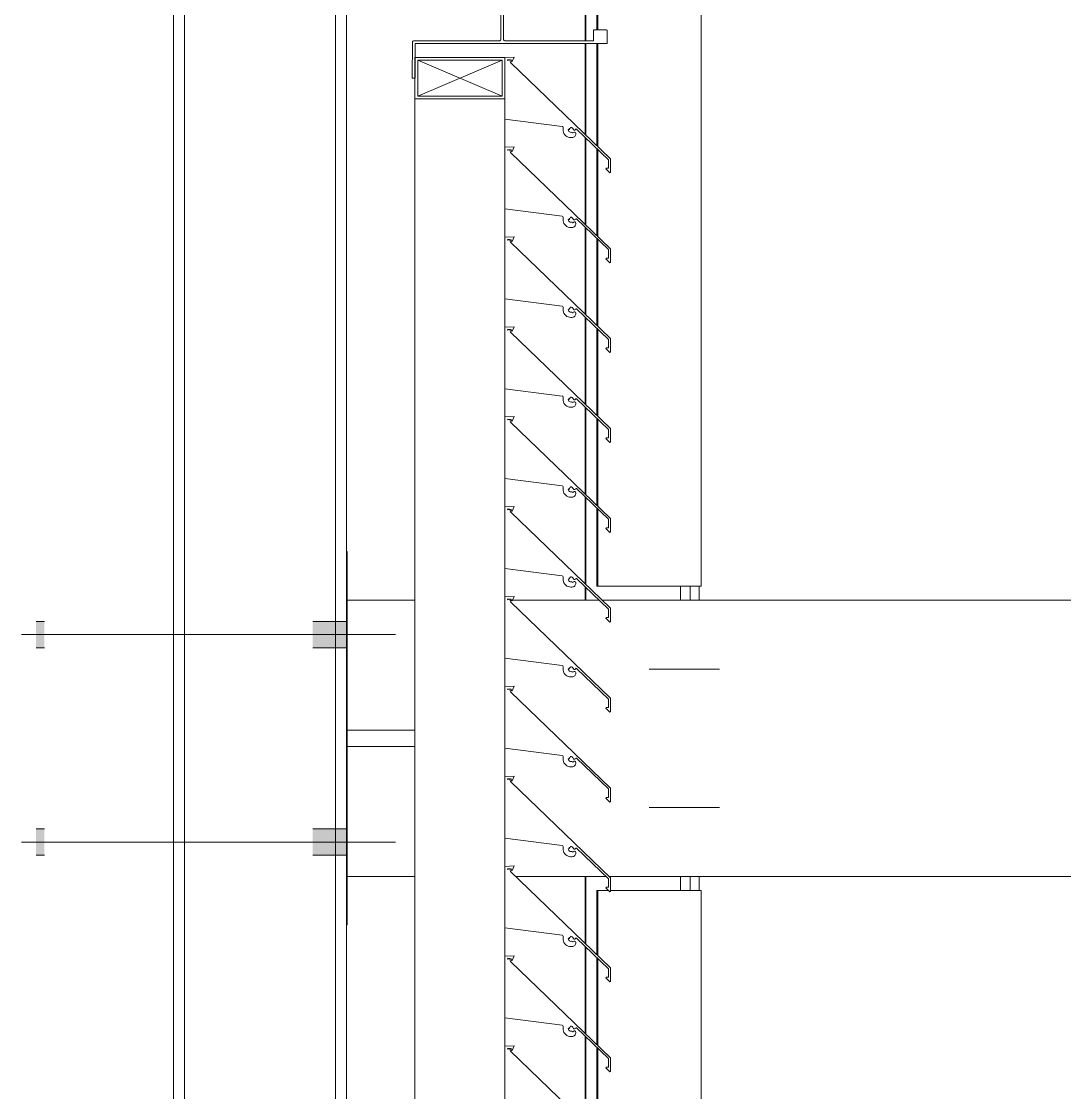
# Model space of a CAD drawing. Header units: millimetres. Extents: x -220592 to 404889, y -217665 to 38245.
# Drawn here: x 7652.48 to 7660.02, y -48049.64 to -48041.9 of the extents above; entities that cross this region are included whole.
import ezdxf

# ---------------------------------------------------------------- set-up
doc = ezdxf.new("R2010")
doc.units = ezdxf.units.MM
doc.linetypes.add('XKITLINE00', pattern=[0])
doc.linetypes.add('XKITLINE02', pattern=[4, 2, -2])
doc.layers.add('000 - 0_HIDE_OBJ_FRAMING_DEF_SUB_1', color=1, linetype='Continuous')
doc.layers.add('Bolt', color=7, linetype='Continuous', lineweight=0)
doc.layers.add('Part', color=2, linetype='Continuous', lineweight=0)

# ---------------------------------------------------------------- blocks, each defined once
blk = doc.blocks.new('*A13603')
at = {"layer": '000 - 0_HIDE_OBJ_FRAMING_DEF_SUB_1', "linetype": 'XKITLINE00', "lineweight": 0}
for p, q in [((-82.807633, 163.192111), (-82.318045, 163.192111)), ((-82.807633, 163.072111), (-82.318045, 163.072111))]:
    blk.add_line(p, q, dxfattribs=at)
blk = doc.blocks.new('*A13610')
at = {"layer": '000 - 0_HIDE_OBJ_FRAMING_DEF_SUB_1', "linetype": 'XKITLINE00', "lineweight": 0}
for p, q in [((-82.807633, 164.132111), (-82.318045, 164.132111)), ((-81.630524, 164.132111), (-81.621276, 164.132111)), ((-81.612906, 164.132111), (-80.987154, 164.132111)), ((-80.96536, 164.132111), (-69.749749, 164.132111)), ((-82.807633, 162.132111), (-82.318045, 162.132111)), ((-81.590245, 162.132111), (-80.934983, 162.132111)), ((-80.913286, 162.132111), (-69.749749, 162.132111))]:
    blk.add_line(p, q, dxfattribs=at)
blk = doc.blocks.new('*A14402')
at = {"layer": 'Part', "linetype": 'XKITLINE00', "lineweight": 0}
for p, q in [((-81.087973, 161.649842), (-81.087973, 162.132111)), ((-81.081868, 161.64398), (-81.081868, 162.132111)), ((-80.398146, 162.032111), (-80.398146, 162.132111)), ((-80.32794, 162.032111), (-80.32794, 162.132111)), ((-80.263061, 162.032111), (-80.263061, 162.132111)), ((-81.002505, 161.567777), (-81.002505, 162.032111)), ((-80.9964, 162.032111), (-81.002505, 162.032111)), ((-80.9964, 161.561916), (-80.9964, 162.032111)), ((-80.9964, 162.032111), (-80.91965, 162.032111)), ((-80.903826, 162.032111), (-80.247799, 162.032111)), ((-80.247799, 149.232111), (-80.247799, 162.032111)), ((-81.087973, 160.999842), (-81.087973, 161.628735)), ((-81.081868, 160.99398), (-81.081868, 161.622884)), ((-81.002505, 160.917777), (-81.002505, 161.546823)), ((-80.9964, 160.911916), (-80.9964, 161.540973)), ((-81.087973, 160.349842), (-81.087973, 160.978735)), ((-81.081868, 160.34398), (-81.081868, 160.972884)), ((-81.002505, 160.267777), (-81.002505, 160.896823)), ((-80.9964, 160.261916), (-80.9964, 160.890973))]:
    blk.add_line(p, q, dxfattribs=at)
blk = doc.blocks.new('*A14448')
at = {"layer": '000 - 0_HIDE_OBJ_FRAMING_DEF_SUB_1', "linetype": 'XKITLINE00', "lineweight": 0}
for p, q in [((-83.983213, 154.940805), (-83.983213, 182.190805)), ((-82.893213, 154.940805), (-82.893213, 182.190805)), ((-82.813213, 154.940805), (-82.813213, 182.190805)), ((-84.063213, 158.690805), (-84.063213, 178.690805))]:
    blk.add_line(p, q, dxfattribs=at)
blk = doc.blocks.new('*A14452')
at = {"layer": 'Part', "linetype": 'XKITLINE00', "lineweight": 0}
for p, q in [((-82.317761, 169.40603), (-82.337761, 169.406027)), ((-82.337761, 169.406027), (-82.337716, 169.146027)), ((-82.317717, 169.15603), (-82.317761, 169.40603)), ((-82.337716, 169.146027), (-82.336029, 169.140471)), ((-82.336029, 169.140471), (-82.331541, 169.136789)), ((-82.331541, 169.136789), (-81.707714, 169.136137)), ((-80.927717, 169.156273), (-82.317717, 169.15603)), ((-81.707714, 169.136137), (-81.702158, 169.134452)), ((-81.702158, 169.134452), (-81.698474, 169.129965)), ((-81.698474, 169.129965), (-81.697712, 169.126138)), ((-81.697548, 168.186138), (-81.697712, 169.126138)), ((-81.677712, 169.126142), (-81.676028, 169.131698)), ((-81.676786, 168.182315), (-81.677712, 169.126142)), ((-81.676028, 169.131698), (-81.671541, 169.135382)), ((-81.671541, 169.135382), (-81.027714, 169.136255)), ((-81.027714, 169.136255), (-81.027702, 169.066255)), ((-80.928462, 169.062446), (-80.927717, 169.156273)), ((-81.027702, 169.066255), (-81.026015, 169.0607)), ((-81.026015, 169.0607), (-81.021527, 169.057018)), ((-81.021527, 169.057018), (-80.9377, 169.056271)), ((-80.9377, 169.056271), (-80.932145, 169.057957)), ((-80.932145, 169.057957), (-80.928462, 169.062446)), ((-81.026798, 168.250082), (-81.027546, 168.176255)), ((-81.023116, 168.254571), (-81.026798, 168.250082)), ((-81.01756, 168.256257), (-81.023116, 168.254571)), ((-80.933733, 168.25551), (-81.01756, 168.256257)), ((-80.929245, 168.251828), (-80.933733, 168.25551)), ((-80.927559, 168.246273), (-80.929245, 168.251828)), ((-80.927543, 168.156273), (-80.927559, 168.246273)), ((-82.336784, 168.169854), (-82.337499, 167.906027)), ((-82.333102, 168.174342), (-82.336784, 168.169854)), ((-82.327546, 168.176028), (-82.333102, 168.174342)), ((-81.70372, 168.176899), (-82.327546, 168.176028)), ((-81.699232, 168.180582), (-81.70372, 168.176899)), ((-81.697548, 168.186138), (-81.699232, 168.180582)), ((-81.673102, 168.177828), (-81.676786, 168.182315)), ((-81.667546, 168.176144), (-81.673102, 168.177828)), ((-81.027546, 168.176255), (-81.667546, 168.176144)), ((-82.317543, 168.15603), (-80.927543, 168.156273)), ((-82.317499, 167.90603), (-82.317543, 168.15603)), ((-82.337499, 167.906027), (-82.317499, 167.90603))]:
    blk.add_line(p, q, dxfattribs=at)
blk = doc.blocks.new('*A14456')
at = {"layer": 'Part', "linetype": 'XKITLINE00', "lineweight": 0}
for p, q in [((-82.318045, 154.556249), (-82.318045, 167.756135)), ((-81.668045, 167.406131), (-81.668045, 167.610427)), ((-81.668045, 166.756131), (-81.668045, 166.960427)), ((-81.668045, 166.106131), (-81.668045, 166.310427)), ((-81.668045, 165.456131), (-81.668045, 165.660427)), ((-81.668045, 164.806131), (-81.668045, 165.010427)), ((-81.668045, 164.156131), (-81.668045, 164.360427)), ((-81.668045, 163.506131), (-81.668045, 163.710427)), ((-81.668045, 162.856131), (-81.668045, 163.060427)), ((-81.668045, 162.206131), (-81.668045, 162.410427)), ((-81.668045, 161.556131), (-81.668045, 161.760427)), ((-81.668045, 160.906131), (-81.668045, 161.110427))]:
    blk.add_line(p, q, dxfattribs=at)
blk = doc.blocks.new('*A14457')
at = {"layer": 'Part', "linetype": 'XKITLINE00', "lineweight": 0}
for p, q in [((-80.247799, 164.232111), (-80.247799, 177.032111)), ((-81.087973, 168.176245), (-81.087973, 169.136174)), ((-81.081868, 168.176246), (-81.081868, 169.136182)), ((-81.002505, 168.256123), (-81.002505, 169.056848)), ((-80.9964, 168.256069), (-80.9964, 169.056794)), ((-81.087973, 167.499842), (-81.087973, 168.156245)), ((-81.081868, 167.49398), (-81.081868, 168.156246)), ((-81.002505, 167.417777), (-81.002505, 168.15626)), ((-80.9964, 167.411916), (-80.9964, 168.156261)), ((-81.087973, 166.849842), (-81.087973, 167.478735)), ((-81.081868, 166.84398), (-81.081868, 167.472884)), ((-81.002505, 166.767777), (-81.002505, 167.396823)), ((-80.9964, 166.761916), (-80.9964, 167.390973)), ((-81.087973, 166.199842), (-81.087973, 166.828735)), ((-81.081868, 166.19398), (-81.081868, 166.822884)), ((-81.002505, 166.117777), (-81.002505, 166.746823)), ((-80.9964, 166.111916), (-80.9964, 166.740973)), ((-81.087973, 165.549842), (-81.087973, 166.178735)), ((-81.081868, 165.54398), (-81.081868, 166.172884)), ((-81.002505, 165.467777), (-81.002505, 166.096823)), ((-80.9964, 165.461916), (-80.9964, 166.090973)), ((-81.087973, 164.899842), (-81.087973, 165.528735)), ((-81.081868, 164.89398), (-81.081868, 165.522884)), ((-81.002505, 164.817777), (-81.002505, 165.446823)), ((-80.9964, 164.811916), (-80.9964, 165.440973)), ((-81.087973, 164.249842), (-81.087973, 164.878735)), ((-81.081868, 164.24398), (-81.081868, 164.872884)), ((-81.002505, 164.232111), (-81.002505, 164.796823)), ((-80.9964, 164.232111), (-80.9964, 164.790973)), ((-81.087973, 164.132111), (-81.087973, 164.228735)), ((-81.081868, 164.132111), (-81.081868, 164.222884)), ((-81.002505, 164.232111), (-80.9964, 164.232111)), ((-80.9964, 164.232111), (-80.247799, 164.232111)), ((-80.398146, 164.132111), (-80.398146, 164.232111)), ((-80.32794, 164.132111), (-80.32794, 164.232111)), ((-80.263061, 164.132111), (-80.263061, 164.232111))]:
    blk.add_line(p, q, dxfattribs=at)
blk = doc.blocks.new('*A14459')
at = {"layer": '000 - 0_HIDE_OBJ_FRAMING_DEF_SUB_1'}
for points in [[(-84.9976, 163.7871), (-85.0576, 163.7871), (-85.0576, 163.9771), (-84.9976, 163.9771)], [(-84.9976, 163.7871), (-85.0576, 163.7871), (-85.0576, 163.9771), (-84.9976, 163.9771)], [(-82.8076, 163.7871), (-83.0576, 163.7871), (-83.0576, 163.9771), (-82.8076, 163.9771)], [(-82.8076, 163.7871), (-83.0576, 163.7871), (-83.0576, 163.9771), (-82.8076, 163.9771)], [(-84.9976, 162.2871), (-85.0576, 162.2871), (-85.0576, 162.4771), (-84.9976, 162.4771)], [(-84.9976, 162.2871), (-85.0576, 162.2871), (-85.0576, 162.4771), (-84.9976, 162.4771)], [(-82.8076, 162.2871), (-83.0576, 162.2871), (-83.0576, 162.4771), (-82.8076, 162.4771)], [(-82.8076, 162.2871), (-83.0576, 162.2871), (-83.0576, 162.4771), (-82.8076, 162.4771)]]:
    blk.add_hatch(color=256, dxfattribs=at).paths.add_polyline_path(points, flags=17)
at = {"layer": '000 - 0_HIDE_OBJ_FRAMING_DEF_SUB_1', "linetype": 'XKITLINE00', "lineweight": 0}
for p, q in [((-85.0576, 163.9771), (-84.9976, 163.9771)), ((-85.0576, 163.9771), (-84.9976, 163.9771)), ((-83.0576, 163.9771), (-82.8076, 163.9771)), ((-83.0576, 163.9771), (-82.8076, 163.9771)), ((-85.1632, 163.8821), (-82.4576, 163.8821)), ((-85.1632, 163.8821), (-82.4576, 163.8821)), ((-85.0576, 163.7871), (-84.9976, 163.7871)), ((-85.0576, 163.7871), (-84.9976, 163.7871)), ((-83.0576, 163.7871), (-82.8076, 163.7871)), ((-83.0576, 163.7871), (-82.8076, 163.7871)), ((-85.0576, 162.4771), (-84.9976, 162.4771)), ((-85.0576, 162.4771), (-84.9976, 162.4771)), ((-83.0576, 162.4771), (-82.8076, 162.4771)), ((-83.0576, 162.4771), (-82.8076, 162.4771)), ((-85.1632, 162.3821), (-82.4576, 162.3821)), ((-85.1632, 162.3821), (-82.4576, 162.3821)), ((-85.0576, 162.2871), (-84.9976, 162.2871)), ((-85.0576, 162.2871), (-84.9976, 162.2871)), ((-83.0576, 162.2871), (-82.8076, 162.2871)), ((-83.0576, 162.2871), (-82.8076, 162.2871))]:
    blk.add_line(p, q, dxfattribs=at)
blk = doc.blocks.new('*A14460')
at = {"layer": 'Bolt', "linetype": 'XKITLINE02', "lineweight": 0}
for p, q in [((-80.146082, 163.632111), (-80.624399, 163.632111)), ((-80.115732, 163.632111), (-80.594049, 163.632111))]:
    blk.add_line(p, q, dxfattribs=at)
blk = doc.blocks.new('*A14461')
at = {"layer": 'Bolt', "linetype": 'XKITLINE02', "lineweight": 0}
for p, q in [((-80.146082, 162.632098), (-80.624399, 162.632098)), ((-80.115732, 162.632098), (-80.594049, 162.632098))]:
    blk.add_line(p, q, dxfattribs=at)
blk = doc.blocks.new('*A14462')
at = {"layer": '000 - 0_HIDE_OBJ_FRAMING_DEF_SUB_1', "linetype": 'XKITLINE00', "lineweight": 0}
for p, q in [((-82.807633, 164.482071), (-82.813213, 164.482071)), ((-82.807633, 161.782071), (-82.807633, 164.482071)), ((-82.813213, 161.782071), (-82.807633, 161.782071))]:
    blk.add_line(p, q, dxfattribs=at)
blk = doc.blocks.new('*A14606')
at = {"layer": 'Part', "linetype": 'XKITLINE00', "lineweight": 0}
for p, q in [((-81.668045, 168.056135), (-82.318045, 168.056135)), ((-82.318045, 168.056135), (-82.318045, 167.756135)), ((-82.298045, 167.776135), (-81.688045, 168.036135)), ((-82.298045, 168.036135), (-81.688045, 167.776135)), ((-82.298045, 167.776135), (-82.298045, 168.036135)), ((-82.298045, 168.036135), (-81.688045, 168.036135)), ((-81.688045, 168.036135), (-81.688045, 167.776135)), ((-81.668045, 167.756135), (-81.668045, 168.056135)), ((-82.318045, 167.756135), (-81.668045, 167.756135)), ((-81.688045, 167.776135), (-82.298045, 167.776135))]:
    blk.add_line(p, q, dxfattribs=at)
blk = doc.blocks.new('*A14607')
at = {"layer": 'Part', "linetype": 'XKITLINE00', "lineweight": 0}
for p, q in [((-81.668236, 168.056123), (-81.668243, 167.610453)), ((-81.60055, 168.058745), (-81.668236, 168.056123)), ((-81.648356, 168.034428), (-81.64632, 168.041001)), ((-81.63134, 168.037332), (-81.648356, 168.034428)), ((-81.64632, 168.041001), (-81.621337, 168.037861)), ((-81.628443, 168.018789), (-81.63134, 168.037332)), ((-80.903321, 167.322543), (-81.628443, 168.018789)), ((-81.621337, 168.037861), (-81.621208, 168.02567)), ((-81.621208, 168.02567), (-81.616085, 168.025258)), ((-81.616085, 168.025258), (-81.60055, 168.058745)), ((-81.668243, 167.610453), (-81.254237, 167.557423)), ((-81.254237, 167.557423), (-81.249162, 167.555233)), ((-81.249162, 167.555233), (-81.246025, 167.550681)), ((-81.245786, 167.545159), (-81.247272, 167.535025)), ((-81.246025, 167.550681), (-81.245786, 167.545159)), ((-81.195578, 167.542735), (-81.193256, 167.550125)), ((-81.193256, 167.550125), (-81.186584, 167.549703)), ((-81.186584, 167.549703), (-81.180508, 167.546913)), ((-81.180508, 167.546913), (-81.175841, 167.542126)), ((-81.247272, 167.535025), (-81.246897, 167.524789)), ((-81.246897, 167.524789), (-81.244674, 167.51479)), ((-81.244674, 167.51479), (-81.240676, 167.50536)), ((-81.240676, 167.50536), (-81.235036, 167.49681)), ((-81.235036, 167.49681), (-81.22794, 167.489423)), ((-81.22794, 167.489423), (-81.219624, 167.483445)), ((-81.219624, 167.483445), (-81.210361, 167.479072)), ((-81.210361, 167.479072), (-81.20046, 167.476449)), ((-81.209279, 167.533625), (-81.201573, 167.534731)), ((-81.20871, 167.527141), (-81.209279, 167.533625)), ((-81.205908, 167.521267), (-81.20871, 167.527141)), ((-81.201226, 167.516745), (-81.205908, 167.521267)), ((-81.202743, 167.541791), (-81.195578, 167.542735)), ((-81.201573, 167.534731), (-81.202743, 167.541791)), ((-81.195258, 167.514147), (-81.201226, 167.516745)), ((-81.20046, 167.476449), (-81.190247, 167.475664)), ((-81.188758, 167.513803), (-81.195258, 167.514147)), ((-81.190247, 167.475664), (-81.183448, 167.475762)), ((-81.18284, 167.514708), (-81.188758, 167.513803)), ((-81.183448, 167.475762), (-81.17772, 167.476398)), ((-81.178029, 167.512301), (-81.18284, 167.514708)), ((-81.175999, 167.50732), (-81.178029, 167.512301)), ((-81.17772, 167.476398), (-81.172219, 167.478117)), ((-81.173057, 167.512792), (-81.175999, 167.50732)), ((-81.175841, 167.542126), (-81.172727, 167.534553)), ((-81.1679, 167.51601), (-81.173057, 167.512792)), ((-81.172727, 167.534553), (-81.168544, 167.530396)), ((-81.172219, 167.478117), (-81.167149, 167.480857)), ((-81.168544, 167.530396), (-81.16265, 167.53019)), ((-81.161823, 167.515998), (-81.1679, 167.51601)), ((-81.167149, 167.480857), (-81.162695, 167.484515)), ((-81.162695, 167.484515), (-81.159024, 167.488958)), ((-81.16265, 167.53019), (-81.158186, 167.534044)), ((-81.156679, 167.512761), (-81.161823, 167.515998)), ((-81.159024, 167.488958), (-81.15627, 167.494021)), ((-81.158186, 167.534044), (-81.154531, 167.538671)), ((-81.154039, 167.507287), (-81.156679, 167.512761)), ((-81.15627, 167.494021), (-81.154535, 167.499517)), ((-81.154535, 167.499517), (-81.154039, 167.507287)), ((-81.154531, 167.538671), (-81.149372, 167.537579)), ((-81.149372, 167.537579), (-80.918356, 167.316176)), ((-80.918356, 167.316176), (-80.918699, 167.25483)), ((-80.903874, 167.223392), (-80.903321, 167.322543)), ((-80.936119, 167.254733), (-80.937204, 167.249812)), ((-80.937204, 167.249812), (-80.908555, 167.220923)), ((-80.918699, 167.25483), (-80.936119, 167.254733)), ((-80.908555, 167.220923), (-80.903874, 167.223392))]:
    blk.add_line(p, q, dxfattribs=at)
blk = doc.blocks.new('*A14608')
at = {"layer": 'Part', "linetype": 'XKITLINE00', "lineweight": 0}
for p, q in [((-81.668236, 167.406123), (-81.668243, 166.960453)), ((-81.60055, 167.408745), (-81.668236, 167.406123)), ((-81.648356, 167.384428), (-81.64632, 167.391001)), ((-81.64632, 167.391001), (-81.621337, 167.387861)), ((-81.616085, 167.375258), (-81.60055, 167.408745)), ((-81.63134, 167.387332), (-81.648356, 167.384428)), ((-81.628443, 167.368789), (-81.63134, 167.387332)), ((-80.903321, 166.672543), (-81.628443, 167.368789)), ((-81.621337, 167.387861), (-81.621208, 167.37567)), ((-81.621208, 167.37567), (-81.616085, 167.375258)), ((-81.668243, 166.960453), (-81.254237, 166.907423)), ((-81.254237, 166.907423), (-81.249162, 166.905233)), ((-81.249162, 166.905233), (-81.246025, 166.900681)), ((-81.245786, 166.895159), (-81.247272, 166.885025)), ((-81.247272, 166.885025), (-81.246897, 166.874789)), ((-81.246897, 166.874789), (-81.244674, 166.86479)), ((-81.246025, 166.900681), (-81.245786, 166.895159)), ((-81.244674, 166.86479), (-81.240676, 166.85536)), ((-81.240676, 166.85536), (-81.235036, 166.84681)), ((-81.209279, 166.883625), (-81.201573, 166.884731)), ((-81.20871, 166.877141), (-81.209279, 166.883625)), ((-81.205908, 166.871267), (-81.20871, 166.877141)), ((-81.201226, 166.866745), (-81.205908, 166.871267)), ((-81.202743, 166.891791), (-81.195578, 166.892735)), ((-81.201573, 166.884731), (-81.202743, 166.891791)), ((-81.195258, 166.864147), (-81.201226, 166.866745)), ((-81.195578, 166.892735), (-81.193256, 166.900125)), ((-81.188758, 166.863803), (-81.195258, 166.864147)), ((-81.193256, 166.900125), (-81.186584, 166.899703)), ((-81.18284, 166.864708), (-81.188758, 166.863803)), ((-81.186584, 166.899703), (-81.180508, 166.896913)), ((-81.178029, 166.862301), (-81.18284, 166.864708)), ((-81.180508, 166.896913), (-81.175841, 166.892126)), ((-81.175999, 166.85732), (-81.178029, 166.862301)), ((-81.173057, 166.862792), (-81.175999, 166.85732)), ((-81.175841, 166.892126), (-81.172727, 166.884553)), ((-81.1679, 166.86601), (-81.173057, 166.862792)), ((-81.172727, 166.884553), (-81.168544, 166.880396)), ((-81.168544, 166.880396), (-81.16265, 166.88019)), ((-81.161823, 166.865998), (-81.1679, 166.86601)), ((-81.16265, 166.88019), (-81.158186, 166.884044)), ((-81.156679, 166.862761), (-81.161823, 166.865998)), ((-81.158186, 166.884044), (-81.154531, 166.888671)), ((-81.154039, 166.857287), (-81.156679, 166.862761)), ((-81.15627, 166.844021), (-81.154535, 166.849517)), ((-81.154535, 166.849517), (-81.154039, 166.857287)), ((-81.154531, 166.888671), (-81.149372, 166.887579)), ((-81.149372, 166.887579), (-80.918356, 166.666176)), ((-81.235036, 166.84681), (-81.22794, 166.839423)), ((-81.22794, 166.839423), (-81.219624, 166.833445)), ((-81.219624, 166.833445), (-81.210361, 166.829072)), ((-81.210361, 166.829072), (-81.20046, 166.826449)), ((-81.20046, 166.826449), (-81.190247, 166.825664)), ((-81.190247, 166.825664), (-81.183448, 166.825762)), ((-81.183448, 166.825762), (-81.17772, 166.826398)), ((-81.17772, 166.826398), (-81.172219, 166.828117)), ((-81.172219, 166.828117), (-81.167149, 166.830857)), ((-81.167149, 166.830857), (-81.162695, 166.834515)), ((-81.162695, 166.834515), (-81.159024, 166.838958)), ((-81.159024, 166.838958), (-81.15627, 166.844021)), ((-80.918356, 166.666176), (-80.918699, 166.60483)), ((-80.903874, 166.573392), (-80.903321, 166.672543)), ((-80.936119, 166.604733), (-80.937204, 166.599812)), ((-80.937204, 166.599812), (-80.908555, 166.570923)), ((-80.918699, 166.60483), (-80.936119, 166.604733)), ((-80.908555, 166.570923), (-80.903874, 166.573392))]:
    blk.add_line(p, q, dxfattribs=at)
blk = doc.blocks.new('*A14609')
at = {"layer": 'Part', "linetype": 'XKITLINE00', "lineweight": 0}
for p, q in [((-81.668236, 166.756123), (-81.668243, 166.310453)), ((-81.60055, 166.758745), (-81.668236, 166.756123)), ((-81.648356, 166.734428), (-81.64632, 166.741001)), ((-81.63134, 166.737332), (-81.648356, 166.734428)), ((-81.64632, 166.741001), (-81.621337, 166.737861)), ((-81.628443, 166.718789), (-81.63134, 166.737332)), ((-80.903321, 166.022543), (-81.628443, 166.718789)), ((-81.621337, 166.737861), (-81.621208, 166.72567)), ((-81.621208, 166.72567), (-81.616085, 166.725258)), ((-81.616085, 166.725258), (-81.60055, 166.758745)), ((-81.668243, 166.310453), (-81.254237, 166.257423)), ((-81.254237, 166.257423), (-81.249162, 166.255233)), ((-81.249162, 166.255233), (-81.246025, 166.250681)), ((-81.245786, 166.245159), (-81.247272, 166.235025)), ((-81.247272, 166.235025), (-81.246897, 166.224789)), ((-81.246025, 166.250681), (-81.245786, 166.245159)), ((-81.209279, 166.233625), (-81.201573, 166.234731)), ((-81.20871, 166.227141), (-81.209279, 166.233625)), ((-81.202743, 166.241791), (-81.195578, 166.242735)), ((-81.201573, 166.234731), (-81.202743, 166.241791)), ((-81.195578, 166.242735), (-81.193256, 166.250125)), ((-81.193256, 166.250125), (-81.186584, 166.249703)), ((-81.186584, 166.249703), (-81.180508, 166.246913)), ((-81.180508, 166.246913), (-81.175841, 166.242126)), ((-81.175841, 166.242126), (-81.172727, 166.234553)), ((-81.172727, 166.234553), (-81.168544, 166.230396)), ((-81.168544, 166.230396), (-81.16265, 166.23019)), ((-81.16265, 166.23019), (-81.158186, 166.234044)), ((-81.158186, 166.234044), (-81.154531, 166.238671)), ((-81.154531, 166.238671), (-81.149372, 166.237579)), ((-81.149372, 166.237579), (-80.918356, 166.016176)), ((-81.246897, 166.224789), (-81.244674, 166.21479)), ((-81.244674, 166.21479), (-81.240676, 166.20536)), ((-81.240676, 166.20536), (-81.235036, 166.19681)), ((-81.235036, 166.19681), (-81.22794, 166.189423)), ((-81.22794, 166.189423), (-81.219624, 166.183445)), ((-81.219624, 166.183445), (-81.210361, 166.179072)), ((-81.210361, 166.179072), (-81.20046, 166.176449)), ((-81.205908, 166.221267), (-81.20871, 166.227141)), ((-81.201226, 166.216745), (-81.205908, 166.221267)), ((-81.195258, 166.214147), (-81.201226, 166.216745)), ((-81.20046, 166.176449), (-81.190247, 166.175664)), ((-81.188758, 166.213803), (-81.195258, 166.214147)), ((-81.190247, 166.175664), (-81.183448, 166.175762)), ((-81.18284, 166.214708), (-81.188758, 166.213803)), ((-81.183448, 166.175762), (-81.17772, 166.176398)), ((-81.178029, 166.212301), (-81.18284, 166.214708)), ((-81.175999, 166.20732), (-81.178029, 166.212301)), ((-81.17772, 166.176398), (-81.172219, 166.178117)), ((-81.173057, 166.212792), (-81.175999, 166.20732)), ((-81.1679, 166.21601), (-81.173057, 166.212792)), ((-81.172219, 166.178117), (-81.167149, 166.180857)), ((-81.161823, 166.215998), (-81.1679, 166.21601)), ((-81.167149, 166.180857), (-81.162695, 166.184515)), ((-81.162695, 166.184515), (-81.159024, 166.188958)), ((-81.156679, 166.212761), (-81.161823, 166.215998)), ((-81.159024, 166.188958), (-81.15627, 166.194021)), ((-81.154039, 166.207287), (-81.156679, 166.212761)), ((-81.15627, 166.194021), (-81.154535, 166.199517)), ((-81.154535, 166.199517), (-81.154039, 166.207287)), ((-80.918356, 166.016176), (-80.918699, 165.95483)), ((-80.903874, 165.923392), (-80.903321, 166.022543)), ((-80.936119, 165.954733), (-80.937204, 165.949812)), ((-80.937204, 165.949812), (-80.908555, 165.920923)), ((-80.918699, 165.95483), (-80.936119, 165.954733)), ((-80.908555, 165.920923), (-80.903874, 165.923392))]:
    blk.add_line(p, q, dxfattribs=at)
blk = doc.blocks.new('*A14610')
at = {"layer": 'Part', "linetype": 'XKITLINE00', "lineweight": 0}
for p, q in [((-81.668236, 166.106123), (-81.668243, 165.660453)), ((-81.60055, 166.108745), (-81.668236, 166.106123)), ((-81.648356, 166.084428), (-81.64632, 166.091001)), ((-81.63134, 166.087332), (-81.648356, 166.084428)), ((-81.64632, 166.091001), (-81.621337, 166.087861)), ((-81.628443, 166.068789), (-81.63134, 166.087332)), ((-81.621337, 166.087861), (-81.621208, 166.07567)), ((-81.621208, 166.07567), (-81.616085, 166.075258)), ((-81.616085, 166.075258), (-81.60055, 166.108745)), ((-80.903321, 165.372543), (-81.628443, 166.068789)), ((-81.668243, 165.660453), (-81.254237, 165.607423)), ((-81.254237, 165.607423), (-81.249162, 165.605233)), ((-81.249162, 165.605233), (-81.246025, 165.600681)), ((-81.245786, 165.595159), (-81.247272, 165.585025)), ((-81.247272, 165.585025), (-81.246897, 165.574789)), ((-81.246897, 165.574789), (-81.244674, 165.56479)), ((-81.246025, 165.600681), (-81.245786, 165.595159)), ((-81.244674, 165.56479), (-81.240676, 165.55536)), ((-81.240676, 165.55536), (-81.235036, 165.54681)), ((-81.235036, 165.54681), (-81.22794, 165.539423)), ((-81.22794, 165.539423), (-81.219624, 165.533445)), ((-81.219624, 165.533445), (-81.210361, 165.529072)), ((-81.209279, 165.583625), (-81.201573, 165.584731)), ((-81.20871, 165.577141), (-81.209279, 165.583625)), ((-81.205908, 165.571267), (-81.20871, 165.577141)), ((-81.201226, 165.566745), (-81.205908, 165.571267)), ((-81.202743, 165.591791), (-81.195578, 165.592735)), ((-81.201573, 165.584731), (-81.202743, 165.591791)), ((-81.195258, 165.564147), (-81.201226, 165.566745)), ((-81.195578, 165.592735), (-81.193256, 165.600125)), ((-81.188758, 165.563803), (-81.195258, 165.564147)), ((-81.193256, 165.600125), (-81.186584, 165.599703)), ((-81.18284, 165.564708), (-81.188758, 165.563803)), ((-81.186584, 165.599703), (-81.180508, 165.596913)), ((-81.178029, 165.562301), (-81.18284, 165.564708)), ((-81.180508, 165.596913), (-81.175841, 165.592126)), ((-81.175999, 165.55732), (-81.178029, 165.562301)), ((-81.173057, 165.562792), (-81.175999, 165.55732)), ((-81.175841, 165.592126), (-81.172727, 165.584553)), ((-81.1679, 165.56601), (-81.173057, 165.562792)), ((-81.172727, 165.584553), (-81.168544, 165.580396)), ((-81.168544, 165.580396), (-81.16265, 165.58019)), ((-81.161823, 165.565998), (-81.1679, 165.56601)), ((-81.167149, 165.530857), (-81.162695, 165.534515)), ((-81.162695, 165.534515), (-81.159024, 165.538958)), ((-81.16265, 165.58019), (-81.158186, 165.584044)), ((-81.156679, 165.562761), (-81.161823, 165.565998)), ((-81.159024, 165.538958), (-81.15627, 165.544021)), ((-81.158186, 165.584044), (-81.154531, 165.588671)), ((-81.154039, 165.557287), (-81.156679, 165.562761)), ((-81.15627, 165.544021), (-81.154535, 165.549517)), ((-81.154535, 165.549517), (-81.154039, 165.557287)), ((-81.154531, 165.588671), (-81.149372, 165.587579)), ((-81.149372, 165.587579), (-80.918356, 165.366176)), ((-81.210361, 165.529072), (-81.20046, 165.526449)), ((-81.20046, 165.526449), (-81.190247, 165.525664)), ((-81.190247, 165.525664), (-81.183448, 165.525762)), ((-81.183448, 165.525762), (-81.17772, 165.526398)), ((-81.17772, 165.526398), (-81.172219, 165.528117)), ((-81.172219, 165.528117), (-81.167149, 165.530857)), ((-80.936119, 165.304733), (-80.937204, 165.299812)), ((-80.937204, 165.299812), (-80.908555, 165.270923)), ((-80.918699, 165.30483), (-80.936119, 165.304733)), ((-80.918356, 165.366176), (-80.918699, 165.30483)), ((-80.903874, 165.273392), (-80.903321, 165.372543)), ((-80.908555, 165.270923), (-80.903874, 165.273392))]:
    blk.add_line(p, q, dxfattribs=at)
blk = doc.blocks.new('*A14611')
at = {"layer": 'Part', "linetype": 'XKITLINE00', "lineweight": 0}
for p, q in [((-81.668236, 165.456123), (-81.668243, 165.010453)), ((-81.60055, 165.458745), (-81.668236, 165.456123)), ((-81.616085, 165.425258), (-81.60055, 165.458745)), ((-81.648356, 165.434428), (-81.64632, 165.441001)), ((-81.63134, 165.437332), (-81.648356, 165.434428)), ((-81.64632, 165.441001), (-81.621337, 165.437861)), ((-81.628443, 165.418789), (-81.63134, 165.437332)), ((-80.903321, 164.722543), (-81.628443, 165.418789)), ((-81.621337, 165.437861), (-81.621208, 165.42567)), ((-81.621208, 165.42567), (-81.616085, 165.425258)), ((-81.668243, 165.010453), (-81.254237, 164.957423)), ((-81.254237, 164.957423), (-81.249162, 164.955233)), ((-81.249162, 164.955233), (-81.246025, 164.950681)), ((-81.245786, 164.945159), (-81.247272, 164.935025)), ((-81.247272, 164.935025), (-81.246897, 164.924789)), ((-81.246897, 164.924789), (-81.244674, 164.91479)), ((-81.246025, 164.950681), (-81.245786, 164.945159)), ((-81.244674, 164.91479), (-81.240676, 164.90536)), ((-81.209279, 164.933625), (-81.201573, 164.934731)), ((-81.20871, 164.927141), (-81.209279, 164.933625)), ((-81.205908, 164.921267), (-81.20871, 164.927141)), ((-81.201226, 164.916745), (-81.205908, 164.921267)), ((-81.202743, 164.941791), (-81.195578, 164.942735)), ((-81.201573, 164.934731), (-81.202743, 164.941791)), ((-81.195258, 164.914147), (-81.201226, 164.916745)), ((-81.195578, 164.942735), (-81.193256, 164.950125)), ((-81.188758, 164.913803), (-81.195258, 164.914147)), ((-81.193256, 164.950125), (-81.186584, 164.949703)), ((-81.18284, 164.914708), (-81.188758, 164.913803)), ((-81.186584, 164.949703), (-81.180508, 164.946913)), ((-81.178029, 164.912301), (-81.18284, 164.914708)), ((-81.180508, 164.946913), (-81.175841, 164.942126)), ((-81.175999, 164.90732), (-81.178029, 164.912301)), ((-81.173057, 164.912792), (-81.175999, 164.90732)), ((-81.175841, 164.942126), (-81.172727, 164.934553)), ((-81.1679, 164.91601), (-81.173057, 164.912792)), ((-81.172727, 164.934553), (-81.168544, 164.930396)), ((-81.168544, 164.930396), (-81.16265, 164.93019)), ((-81.161823, 164.915998), (-81.1679, 164.91601)), ((-81.16265, 164.93019), (-81.158186, 164.934044)), ((-81.156679, 164.912761), (-81.161823, 164.915998)), ((-81.158186, 164.934044), (-81.154531, 164.938671)), ((-81.154039, 164.907287), (-81.156679, 164.912761)), ((-81.154531, 164.938671), (-81.149372, 164.937579)), ((-81.149372, 164.937579), (-80.918356, 164.716176)), ((-81.240676, 164.90536), (-81.235036, 164.89681)), ((-81.235036, 164.89681), (-81.22794, 164.889423)), ((-81.22794, 164.889423), (-81.219624, 164.883445)), ((-81.219624, 164.883445), (-81.210361, 164.879072)), ((-81.210361, 164.879072), (-81.20046, 164.876449)), ((-81.20046, 164.876449), (-81.190247, 164.875664)), ((-81.190247, 164.875664), (-81.183448, 164.875762)), ((-81.183448, 164.875762), (-81.17772, 164.876398)), ((-81.17772, 164.876398), (-81.172219, 164.878117)), ((-81.172219, 164.878117), (-81.167149, 164.880857)), ((-81.167149, 164.880857), (-81.162695, 164.884515)), ((-81.162695, 164.884515), (-81.159024, 164.888958)), ((-81.159024, 164.888958), (-81.15627, 164.894021)), ((-81.15627, 164.894021), (-81.154535, 164.899517)), ((-81.154535, 164.899517), (-81.154039, 164.907287)), ((-80.918356, 164.716176), (-80.918699, 164.65483)), ((-80.903874, 164.623392), (-80.903321, 164.722543)), ((-80.936119, 164.654733), (-80.937204, 164.649812)), ((-80.937204, 164.649812), (-80.908555, 164.620923)), ((-80.918699, 164.65483), (-80.936119, 164.654733)), ((-80.908555, 164.620923), (-80.903874, 164.623392))]:
    blk.add_line(p, q, dxfattribs=at)
blk = doc.blocks.new('*A14612')
at = {"layer": 'Part', "linetype": 'XKITLINE00', "lineweight": 0}
for p, q in [((-81.668236, 164.806123), (-81.668243, 164.360453)), ((-81.60055, 164.808745), (-81.668236, 164.806123)), ((-81.648356, 164.784428), (-81.64632, 164.791001)), ((-81.63134, 164.787332), (-81.648356, 164.784428)), ((-81.64632, 164.791001), (-81.621337, 164.787861)), ((-81.628443, 164.768789), (-81.63134, 164.787332)), ((-80.903321, 164.072543), (-81.628443, 164.768789)), ((-81.621337, 164.787861), (-81.621208, 164.77567)), ((-81.621208, 164.77567), (-81.616085, 164.775258)), ((-81.616085, 164.775258), (-81.60055, 164.808745)), ((-81.668243, 164.360453), (-81.254237, 164.307423)), ((-81.254237, 164.307423), (-81.249162, 164.305233)), ((-81.249162, 164.305233), (-81.246025, 164.300681)), ((-81.245786, 164.295159), (-81.247272, 164.285025)), ((-81.246025, 164.300681), (-81.245786, 164.295159)), ((-81.202743, 164.291791), (-81.195578, 164.292735)), ((-81.201573, 164.284731), (-81.202743, 164.291791)), ((-81.195578, 164.292735), (-81.193256, 164.300125)), ((-81.193256, 164.300125), (-81.186584, 164.299703)), ((-81.186584, 164.299703), (-81.180508, 164.296913)), ((-81.180508, 164.296913), (-81.175841, 164.292126)), ((-81.175841, 164.292126), (-81.172727, 164.284553)), ((-81.247272, 164.285025), (-81.246897, 164.274789)), ((-81.246897, 164.274789), (-81.244674, 164.26479)), ((-81.244674, 164.26479), (-81.240676, 164.25536)), ((-81.240676, 164.25536), (-81.235036, 164.24681)), ((-81.235036, 164.24681), (-81.22794, 164.239423)), ((-81.22794, 164.239423), (-81.219624, 164.233445)), ((-81.219624, 164.233445), (-81.210361, 164.229072)), ((-81.210361, 164.229072), (-81.20046, 164.226449)), ((-81.209279, 164.283625), (-81.201573, 164.284731)), ((-81.20871, 164.277141), (-81.209279, 164.283625)), ((-81.205908, 164.271267), (-81.20871, 164.277141)), ((-81.201226, 164.266745), (-81.205908, 164.271267)), ((-81.195258, 164.264147), (-81.201226, 164.266745)), ((-81.20046, 164.226449), (-81.190247, 164.225664)), ((-81.188758, 164.263803), (-81.195258, 164.264147)), ((-81.190247, 164.225664), (-81.183448, 164.225762)), ((-81.18284, 164.264708), (-81.188758, 164.263803)), ((-81.183448, 164.225762), (-81.17772, 164.226398)), ((-81.178029, 164.262301), (-81.18284, 164.264708)), ((-81.175999, 164.25732), (-81.178029, 164.262301)), ((-81.17772, 164.226398), (-81.172219, 164.228117)), ((-81.173057, 164.262792), (-81.175999, 164.25732)), ((-81.1679, 164.26601), (-81.173057, 164.262792)), ((-81.172727, 164.284553), (-81.168544, 164.280396)), ((-81.172219, 164.228117), (-81.167149, 164.230857)), ((-81.168544, 164.280396), (-81.16265, 164.28019)), ((-81.161823, 164.265998), (-81.1679, 164.26601)), ((-81.167149, 164.230857), (-81.162695, 164.234515)), ((-81.162695, 164.234515), (-81.159024, 164.238958)), ((-81.16265, 164.28019), (-81.158186, 164.284044)), ((-81.156679, 164.262761), (-81.161823, 164.265998)), ((-81.159024, 164.238958), (-81.15627, 164.244021)), ((-81.158186, 164.284044), (-81.154531, 164.288671)), ((-81.154039, 164.257287), (-81.156679, 164.262761)), ((-81.15627, 164.244021), (-81.154535, 164.249517)), ((-81.154535, 164.249517), (-81.154039, 164.257287)), ((-81.154531, 164.288671), (-81.149372, 164.287579)), ((-81.149372, 164.287579), (-80.918356, 164.066176)), ((-80.918356, 164.066176), (-80.918699, 164.00483)), ((-80.903874, 163.973392), (-80.903321, 164.072543)), ((-80.936119, 164.004733), (-80.937204, 163.999812)), ((-80.937204, 163.999812), (-80.908555, 163.970923)), ((-80.918699, 164.00483), (-80.936119, 164.004733)), ((-80.908555, 163.970923), (-80.903874, 163.973392))]:
    blk.add_line(p, q, dxfattribs=at)
blk = doc.blocks.new('*A14613')
at = {"layer": 'Part', "linetype": 'XKITLINE00', "lineweight": 0}
for p, q in [((-81.668236, 164.156123), (-81.668243, 163.710453)), ((-81.60055, 164.158745), (-81.668236, 164.156123)), ((-81.648356, 164.134428), (-81.64632, 164.141001)), ((-81.63134, 164.137332), (-81.648356, 164.134428)), ((-81.64632, 164.141001), (-81.621337, 164.137861)), ((-81.628443, 164.118789), (-81.63134, 164.137332)), ((-81.621337, 164.137861), (-81.621208, 164.12567)), ((-81.616085, 164.125258), (-81.60055, 164.158745)), ((-80.903321, 163.422543), (-81.628443, 164.118789)), ((-81.621208, 164.12567), (-81.616085, 164.125258)), ((-81.668243, 163.710453), (-81.254237, 163.657423)), ((-81.254237, 163.657423), (-81.249162, 163.655233)), ((-81.249162, 163.655233), (-81.246025, 163.650681)), ((-81.245786, 163.645159), (-81.247272, 163.635025)), ((-81.247272, 163.635025), (-81.246897, 163.624789)), ((-81.246897, 163.624789), (-81.244674, 163.61479)), ((-81.246025, 163.650681), (-81.245786, 163.645159)), ((-81.244674, 163.61479), (-81.240676, 163.60536)), ((-81.240676, 163.60536), (-81.235036, 163.59681)), ((-81.235036, 163.59681), (-81.22794, 163.589423)), ((-81.209279, 163.633625), (-81.201573, 163.634731)), ((-81.20871, 163.627141), (-81.209279, 163.633625)), ((-81.205908, 163.621267), (-81.20871, 163.627141)), ((-81.201226, 163.616745), (-81.205908, 163.621267)), ((-81.202743, 163.641791), (-81.195578, 163.642735)), ((-81.201573, 163.634731), (-81.202743, 163.641791)), ((-81.195258, 163.614147), (-81.201226, 163.616745)), ((-81.195578, 163.642735), (-81.193256, 163.650125)), ((-81.188758, 163.613803), (-81.195258, 163.614147)), ((-81.193256, 163.650125), (-81.186584, 163.649703)), ((-81.18284, 163.614708), (-81.188758, 163.613803)), ((-81.186584, 163.649703), (-81.180508, 163.646913)), ((-81.178029, 163.612301), (-81.18284, 163.614708)), ((-81.180508, 163.646913), (-81.175841, 163.642126)), ((-81.175999, 163.60732), (-81.178029, 163.612301)), ((-81.173057, 163.612792), (-81.175999, 163.60732)), ((-81.175841, 163.642126), (-81.172727, 163.634553)), ((-81.1679, 163.61601), (-81.173057, 163.612792)), ((-81.172727, 163.634553), (-81.168544, 163.630396)), ((-81.168544, 163.630396), (-81.16265, 163.63019)), ((-81.161823, 163.615998), (-81.1679, 163.61601)), ((-81.16265, 163.63019), (-81.158186, 163.634044)), ((-81.156679, 163.612761), (-81.161823, 163.615998)), ((-81.158186, 163.634044), (-81.154531, 163.638671)), ((-81.154039, 163.607287), (-81.156679, 163.612761)), ((-81.15627, 163.594021), (-81.154535, 163.599517)), ((-81.154535, 163.599517), (-81.154039, 163.607287)), ((-81.154531, 163.638671), (-81.149372, 163.637579)), ((-81.149372, 163.637579), (-80.918356, 163.416176)), ((-81.22794, 163.589423), (-81.219624, 163.583445)), ((-81.219624, 163.583445), (-81.210361, 163.579072)), ((-81.210361, 163.579072), (-81.20046, 163.576449)), ((-81.20046, 163.576449), (-81.190247, 163.575664)), ((-81.190247, 163.575664), (-81.183448, 163.575762)), ((-81.183448, 163.575762), (-81.17772, 163.576398)), ((-81.17772, 163.576398), (-81.172219, 163.578117)), ((-81.172219, 163.578117), (-81.167149, 163.580857)), ((-81.167149, 163.580857), (-81.162695, 163.584515)), ((-81.162695, 163.584515), (-81.159024, 163.588958)), ((-81.159024, 163.588958), (-81.15627, 163.594021)), ((-80.918356, 163.416176), (-80.918699, 163.35483)), ((-80.903874, 163.323392), (-80.903321, 163.422543)), ((-80.936119, 163.354733), (-80.937204, 163.349812)), ((-80.937204, 163.349812), (-80.908555, 163.320923)), ((-80.918699, 163.35483), (-80.936119, 163.354733)), ((-80.908555, 163.320923), (-80.903874, 163.323392))]:
    blk.add_line(p, q, dxfattribs=at)
blk = doc.blocks.new('*A14614')
at = {"layer": 'Part', "linetype": 'XKITLINE00', "lineweight": 0}
for p, q in [((-81.668236, 163.506123), (-81.668243, 163.060453)), ((-81.60055, 163.508745), (-81.668236, 163.506123)), ((-81.648356, 163.484428), (-81.64632, 163.491001)), ((-81.63134, 163.487332), (-81.648356, 163.484428)), ((-81.64632, 163.491001), (-81.621337, 163.487861)), ((-81.628443, 163.468789), (-81.63134, 163.487332)), ((-80.903321, 162.772543), (-81.628443, 163.468789)), ((-81.621337, 163.487861), (-81.621208, 163.47567)), ((-81.621208, 163.47567), (-81.616085, 163.475258)), ((-81.616085, 163.475258), (-81.60055, 163.508745)), ((-81.668243, 163.060453), (-81.254237, 163.007423)), ((-81.254237, 163.007423), (-81.249162, 163.005233)), ((-81.249162, 163.005233), (-81.246025, 163.000681)), ((-81.245786, 162.995159), (-81.247272, 162.985025)), ((-81.247272, 162.985025), (-81.246897, 162.974789)), ((-81.246025, 163.000681), (-81.245786, 162.995159)), ((-81.209279, 162.983625), (-81.201573, 162.984731)), ((-81.20871, 162.977141), (-81.209279, 162.983625)), ((-81.205908, 162.971267), (-81.20871, 162.977141)), ((-81.202743, 162.991791), (-81.195578, 162.992735)), ((-81.201573, 162.984731), (-81.202743, 162.991791)), ((-81.195578, 162.992735), (-81.193256, 163.000125)), ((-81.193256, 163.000125), (-81.186584, 162.999703)), ((-81.186584, 162.999703), (-81.180508, 162.996913)), ((-81.180508, 162.996913), (-81.175841, 162.992126)), ((-81.175841, 162.992126), (-81.172727, 162.984553)), ((-81.172727, 162.984553), (-81.168544, 162.980396)), ((-81.168544, 162.980396), (-81.16265, 162.98019)), ((-81.16265, 162.98019), (-81.158186, 162.984044)), ((-81.158186, 162.984044), (-81.154531, 162.988671)), ((-81.154531, 162.988671), (-81.149372, 162.987579)), ((-81.149372, 162.987579), (-80.918356, 162.766176)), ((-81.246897, 162.974789), (-81.244674, 162.96479)), ((-81.244674, 162.96479), (-81.240676, 162.95536)), ((-81.240676, 162.95536), (-81.235036, 162.94681)), ((-81.235036, 162.94681), (-81.22794, 162.939423)), ((-81.22794, 162.939423), (-81.219624, 162.933445)), ((-81.219624, 162.933445), (-81.210361, 162.929072)), ((-81.210361, 162.929072), (-81.20046, 162.926449)), ((-81.201226, 162.966745), (-81.205908, 162.971267)), ((-81.195258, 162.964147), (-81.201226, 162.966745)), ((-81.20046, 162.926449), (-81.190247, 162.925664)), ((-81.188758, 162.963803), (-81.195258, 162.964147)), ((-81.190247, 162.925664), (-81.183448, 162.925762)), ((-81.18284, 162.964708), (-81.188758, 162.963803)), ((-81.183448, 162.925762), (-81.17772, 162.926398)), ((-81.178029, 162.962301), (-81.18284, 162.964708)), ((-81.175999, 162.95732), (-81.178029, 162.962301)), ((-81.17772, 162.926398), (-81.172219, 162.928117)), ((-81.173057, 162.962792), (-81.175999, 162.95732)), ((-81.1679, 162.96601), (-81.173057, 162.962792)), ((-81.172219, 162.928117), (-81.167149, 162.930857)), ((-81.161823, 162.965998), (-81.1679, 162.96601)), ((-81.167149, 162.930857), (-81.162695, 162.934515)), ((-81.162695, 162.934515), (-81.159024, 162.938958)), ((-81.156679, 162.962761), (-81.161823, 162.965998)), ((-81.159024, 162.938958), (-81.15627, 162.944021)), ((-81.154039, 162.957287), (-81.156679, 162.962761)), ((-81.15627, 162.944021), (-81.154535, 162.949517)), ((-81.154535, 162.949517), (-81.154039, 162.957287)), ((-80.918356, 162.766176), (-80.918699, 162.70483)), ((-80.903874, 162.673392), (-80.903321, 162.772543)), ((-80.936119, 162.704733), (-80.937204, 162.699812)), ((-80.937204, 162.699812), (-80.908555, 162.670923)), ((-80.918699, 162.70483), (-80.936119, 162.704733)), ((-80.908555, 162.670923), (-80.903874, 162.673392))]:
    blk.add_line(p, q, dxfattribs=at)
blk = doc.blocks.new('*A14615')
at = {"layer": 'Part', "linetype": 'XKITLINE00', "lineweight": 0}
for p, q in [((-81.668236, 162.856123), (-81.668243, 162.410453)), ((-81.60055, 162.858745), (-81.668236, 162.856123)), ((-81.648356, 162.834428), (-81.64632, 162.841001)), ((-81.63134, 162.837332), (-81.648356, 162.834428)), ((-81.64632, 162.841001), (-81.621337, 162.837861)), ((-81.628443, 162.818789), (-81.63134, 162.837332)), ((-81.621337, 162.837861), (-81.621208, 162.82567)), ((-81.621208, 162.82567), (-81.616085, 162.825258)), ((-81.616085, 162.825258), (-81.60055, 162.858745)), ((-80.903321, 162.122543), (-81.628443, 162.818789)), ((-81.668243, 162.410453), (-81.254237, 162.357423)), ((-81.254237, 162.357423), (-81.249162, 162.355233)), ((-81.249162, 162.355233), (-81.246025, 162.350681)), ((-81.245786, 162.345159), (-81.247272, 162.335025)), ((-81.247272, 162.335025), (-81.246897, 162.324789)), ((-81.246897, 162.324789), (-81.244674, 162.31479)), ((-81.246025, 162.350681), (-81.245786, 162.345159)), ((-81.244674, 162.31479), (-81.240676, 162.30536)), ((-81.240676, 162.30536), (-81.235036, 162.29681)), ((-81.235036, 162.29681), (-81.22794, 162.289423)), ((-81.22794, 162.289423), (-81.219624, 162.283445)), ((-81.219624, 162.283445), (-81.210361, 162.279072)), ((-81.210361, 162.279072), (-81.20046, 162.276449)), ((-81.209279, 162.333625), (-81.201573, 162.334731)), ((-81.20871, 162.327141), (-81.209279, 162.333625)), ((-81.205908, 162.321267), (-81.20871, 162.327141)), ((-81.201226, 162.316745), (-81.205908, 162.321267)), ((-81.202743, 162.341791), (-81.195578, 162.342735)), ((-81.201573, 162.334731), (-81.202743, 162.341791)), ((-81.195258, 162.314147), (-81.201226, 162.316745)), ((-81.195578, 162.342735), (-81.193256, 162.350125)), ((-81.188758, 162.313803), (-81.195258, 162.314147)), ((-81.193256, 162.350125), (-81.186584, 162.349703)), ((-81.18284, 162.314708), (-81.188758, 162.313803)), ((-81.186584, 162.349703), (-81.180508, 162.346913)), ((-81.178029, 162.312301), (-81.18284, 162.314708)), ((-81.180508, 162.346913), (-81.175841, 162.342126)), ((-81.175999, 162.30732), (-81.178029, 162.312301)), ((-81.17772, 162.276398), (-81.172219, 162.278117)), ((-81.173057, 162.312792), (-81.175999, 162.30732)), ((-81.175841, 162.342126), (-81.172727, 162.334553)), ((-81.1679, 162.31601), (-81.173057, 162.312792)), ((-81.172727, 162.334553), (-81.168544, 162.330396)), ((-81.172219, 162.278117), (-81.167149, 162.280857)), ((-81.168544, 162.330396), (-81.16265, 162.33019)), ((-81.161823, 162.315998), (-81.1679, 162.31601)), ((-81.167149, 162.280857), (-81.162695, 162.284515)), ((-81.162695, 162.284515), (-81.159024, 162.288958)), ((-81.16265, 162.33019), (-81.158186, 162.334044)), ((-81.156679, 162.312761), (-81.161823, 162.315998)), ((-81.159024, 162.288958), (-81.15627, 162.294021)), ((-81.158186, 162.334044), (-81.154531, 162.338671)), ((-81.154039, 162.307287), (-81.156679, 162.312761)), ((-81.15627, 162.294021), (-81.154535, 162.299517)), ((-81.154535, 162.299517), (-81.154039, 162.307287)), ((-81.154531, 162.338671), (-81.149372, 162.337579)), ((-81.149372, 162.337579), (-80.918356, 162.116176)), ((-81.20046, 162.276449), (-81.190247, 162.275664)), ((-81.190247, 162.275664), (-81.183448, 162.275762)), ((-81.183448, 162.275762), (-81.17772, 162.276398)), ((-80.936119, 162.054733), (-80.937204, 162.049812)), ((-80.937204, 162.049812), (-80.908555, 162.020923)), ((-80.918699, 162.05483), (-80.936119, 162.054733)), ((-80.918356, 162.116176), (-80.918699, 162.05483)), ((-80.903874, 162.023392), (-80.903321, 162.122543)), ((-80.908555, 162.020923), (-80.903874, 162.023392))]:
    blk.add_line(p, q, dxfattribs=at)
blk = doc.blocks.new('*A14616')
at = {"layer": 'Part', "linetype": 'XKITLINE00', "lineweight": 0}
for p, q in [((-81.668236, 162.206123), (-81.668243, 161.760453)), ((-81.60055, 162.208745), (-81.668236, 162.206123)), ((-81.616085, 162.175258), (-81.60055, 162.208745)), ((-81.648356, 162.184428), (-81.64632, 162.191001)), ((-81.63134, 162.187332), (-81.648356, 162.184428)), ((-81.64632, 162.191001), (-81.621337, 162.187861)), ((-81.628443, 162.168789), (-81.63134, 162.187332)), ((-80.903321, 161.472543), (-81.628443, 162.168789)), ((-81.621337, 162.187861), (-81.621208, 162.17567)), ((-81.621208, 162.17567), (-81.616085, 162.175258)), ((-81.668243, 161.760453), (-81.254237, 161.707423)), ((-81.254237, 161.707423), (-81.249162, 161.705233)), ((-81.249162, 161.705233), (-81.246025, 161.700681)), ((-81.245786, 161.695159), (-81.247272, 161.685025)), ((-81.247272, 161.685025), (-81.246897, 161.674789)), ((-81.246897, 161.674789), (-81.244674, 161.66479)), ((-81.246025, 161.700681), (-81.245786, 161.695159)), ((-81.244674, 161.66479), (-81.240676, 161.65536)), ((-81.209279, 161.683625), (-81.201573, 161.684731)), ((-81.20871, 161.677141), (-81.209279, 161.683625)), ((-81.205908, 161.671267), (-81.20871, 161.677141)), ((-81.201226, 161.666745), (-81.205908, 161.671267)), ((-81.202743, 161.691791), (-81.195578, 161.692735)), ((-81.201573, 161.684731), (-81.202743, 161.691791)), ((-81.195258, 161.664147), (-81.201226, 161.666745)), ((-81.195578, 161.692735), (-81.193256, 161.700125)), ((-81.188758, 161.663803), (-81.195258, 161.664147)), ((-81.193256, 161.700125), (-81.186584, 161.699703)), ((-81.18284, 161.664708), (-81.188758, 161.663803)), ((-81.186584, 161.699703), (-81.180508, 161.696913)), ((-81.178029, 161.662301), (-81.18284, 161.664708)), ((-81.180508, 161.696913), (-81.175841, 161.692126)), ((-81.175999, 161.65732), (-81.178029, 161.662301)), ((-81.173057, 161.662792), (-81.175999, 161.65732)), ((-81.175841, 161.692126), (-81.172727, 161.684553)), ((-81.1679, 161.66601), (-81.173057, 161.662792)), ((-81.172727, 161.684553), (-81.168544, 161.680396)), ((-81.168544, 161.680396), (-81.16265, 161.68019)), ((-81.161823, 161.665998), (-81.1679, 161.66601)), ((-81.16265, 161.68019), (-81.158186, 161.684044)), ((-81.156679, 161.662761), (-81.161823, 161.665998)), ((-81.158186, 161.684044), (-81.154531, 161.688671)), ((-81.154039, 161.657287), (-81.156679, 161.662761)), ((-81.154531, 161.688671), (-81.149372, 161.687579)), ((-81.149372, 161.687579), (-80.918356, 161.466176)), ((-81.240676, 161.65536), (-81.235036, 161.64681)), ((-81.235036, 161.64681), (-81.22794, 161.639423)), ((-81.22794, 161.639423), (-81.219624, 161.633445)), ((-81.219624, 161.633445), (-81.210361, 161.629072)), ((-81.210361, 161.629072), (-81.20046, 161.626449)), ((-81.20046, 161.626449), (-81.190247, 161.625664)), ((-81.190247, 161.625664), (-81.183448, 161.625762)), ((-81.183448, 161.625762), (-81.17772, 161.626398)), ((-81.17772, 161.626398), (-81.172219, 161.628117)), ((-81.172219, 161.628117), (-81.167149, 161.630857)), ((-81.167149, 161.630857), (-81.162695, 161.634515)), ((-81.162695, 161.634515), (-81.159024, 161.638958)), ((-81.159024, 161.638958), (-81.15627, 161.644021)), ((-81.15627, 161.644021), (-81.154535, 161.649517)), ((-81.154535, 161.649517), (-81.154039, 161.657287)), ((-80.918356, 161.466176), (-80.918699, 161.40483)), ((-80.903874, 161.373392), (-80.903321, 161.472543)), ((-80.936119, 161.404733), (-80.937204, 161.399812)), ((-80.937204, 161.399812), (-80.908555, 161.370923)), ((-80.918699, 161.40483), (-80.936119, 161.404733)), ((-80.908555, 161.370923), (-80.903874, 161.373392))]:
    blk.add_line(p, q, dxfattribs=at)
blk = doc.blocks.new('*A14617')
at = {"layer": 'Part', "linetype": 'XKITLINE00', "lineweight": 0}
for p, q in [((-81.668236, 161.556123), (-81.668243, 161.110453)), ((-81.60055, 161.558745), (-81.668236, 161.556123)), ((-81.648356, 161.534428), (-81.64632, 161.541001)), ((-81.63134, 161.537332), (-81.648356, 161.534428)), ((-81.64632, 161.541001), (-81.621337, 161.537861)), ((-81.628443, 161.518789), (-81.63134, 161.537332)), ((-80.903321, 160.822543), (-81.628443, 161.518789)), ((-81.621337, 161.537861), (-81.621208, 161.52567)), ((-81.621208, 161.52567), (-81.616085, 161.525258)), ((-81.616085, 161.525258), (-81.60055, 161.558745)), ((-81.668243, 161.110453), (-81.254237, 161.057423)), ((-81.254237, 161.057423), (-81.249162, 161.055233)), ((-81.249162, 161.055233), (-81.246025, 161.050681)), ((-81.245786, 161.045159), (-81.247272, 161.035025)), ((-81.246025, 161.050681), (-81.245786, 161.045159)), ((-81.202743, 161.041791), (-81.195578, 161.042735)), ((-81.201573, 161.034731), (-81.202743, 161.041791)), ((-81.195578, 161.042735), (-81.193256, 161.050125)), ((-81.193256, 161.050125), (-81.186584, 161.049703)), ((-81.186584, 161.049703), (-81.180508, 161.046913)), ((-81.180508, 161.046913), (-81.175841, 161.042126)), ((-81.175841, 161.042126), (-81.172727, 161.034553)), ((-81.158186, 161.034044), (-81.154531, 161.038671)), ((-81.154531, 161.038671), (-81.149372, 161.037579)), ((-81.247272, 161.035025), (-81.246897, 161.024789)), ((-81.246897, 161.024789), (-81.244674, 161.01479)), ((-81.244674, 161.01479), (-81.240676, 161.00536)), ((-81.240676, 161.00536), (-81.235036, 160.99681)), ((-81.235036, 160.99681), (-81.22794, 160.989423)), ((-81.22794, 160.989423), (-81.219624, 160.983445)), ((-81.219624, 160.983445), (-81.210361, 160.979072)), ((-81.210361, 160.979072), (-81.20046, 160.976449)), ((-81.209279, 161.033625), (-81.201573, 161.034731)), ((-81.20871, 161.027141), (-81.209279, 161.033625)), ((-81.205908, 161.021267), (-81.20871, 161.027141)), ((-81.201226, 161.016745), (-81.205908, 161.021267)), ((-81.195258, 161.014147), (-81.201226, 161.016745)), ((-81.20046, 160.976449), (-81.190247, 160.975664)), ((-81.188758, 161.013803), (-81.195258, 161.014147)), ((-81.190247, 160.975664), (-81.183448, 160.975762)), ((-81.18284, 161.014708), (-81.188758, 161.013803)), ((-81.183448, 160.975762), (-81.17772, 160.976398)), ((-81.178029, 161.012301), (-81.18284, 161.014708)), ((-81.175999, 161.00732), (-81.178029, 161.012301)), ((-81.17772, 160.976398), (-81.172219, 160.978117)), ((-81.173057, 161.012792), (-81.175999, 161.00732)), ((-81.1679, 161.01601), (-81.173057, 161.012792)), ((-81.172727, 161.034553), (-81.168544, 161.030396)), ((-81.172219, 160.978117), (-81.167149, 160.980857)), ((-81.168544, 161.030396), (-81.16265, 161.03019)), ((-81.161823, 161.015998), (-81.1679, 161.01601)), ((-81.167149, 160.980857), (-81.162695, 160.984515)), ((-81.162695, 160.984515), (-81.159024, 160.988958)), ((-81.16265, 161.03019), (-81.158186, 161.034044)), ((-81.156679, 161.012761), (-81.161823, 161.015998)), ((-81.159024, 160.988958), (-81.15627, 160.994021)), ((-81.154039, 161.007287), (-81.156679, 161.012761)), ((-81.15627, 160.994021), (-81.154535, 160.999517)), ((-81.154535, 160.999517), (-81.154039, 161.007287)), ((-81.149372, 161.037579), (-80.918356, 160.816176)), ((-80.918356, 160.816176), (-80.918699, 160.75483)), ((-80.903874, 160.723392), (-80.903321, 160.822543)), ((-80.936119, 160.754733), (-80.937204, 160.749812)), ((-80.937204, 160.749812), (-80.908555, 160.720923)), ((-80.918699, 160.75483), (-80.936119, 160.754733)), ((-80.908555, 160.720923), (-80.903874, 160.723392))]:
    blk.add_line(p, q, dxfattribs=at)
blk = doc.blocks.new('*A14618')
at = {"layer": 'Part', "linetype": 'XKITLINE00', "lineweight": 0}
for p, q in [((-81.668236, 160.906123), (-81.668243, 160.460453)), ((-81.60055, 160.908745), (-81.668236, 160.906123)), ((-81.648356, 160.884428), (-81.64632, 160.891001)), ((-81.63134, 160.887332), (-81.648356, 160.884428)), ((-81.64632, 160.891001), (-81.621337, 160.887861)), ((-81.628443, 160.868789), (-81.63134, 160.887332)), ((-81.621337, 160.887861), (-81.621208, 160.87567)), ((-81.616085, 160.875258), (-81.60055, 160.908745)), ((-80.903321, 160.172543), (-81.628443, 160.868789)), ((-81.621208, 160.87567), (-81.616085, 160.875258)), ((-81.668243, 160.460453), (-81.254237, 160.407423)), ((-81.254237, 160.407423), (-81.249162, 160.405233)), ((-81.249162, 160.405233), (-81.246025, 160.400681)), ((-81.245786, 160.395159), (-81.247272, 160.385025)), ((-81.247272, 160.385025), (-81.246897, 160.374789)), ((-81.246897, 160.374789), (-81.244674, 160.36479)), ((-81.246025, 160.400681), (-81.245786, 160.395159)), ((-81.244674, 160.36479), (-81.240676, 160.35536)), ((-81.240676, 160.35536), (-81.235036, 160.34681)), ((-81.235036, 160.34681), (-81.22794, 160.339423)), ((-81.209279, 160.383625), (-81.201573, 160.384731)), ((-81.20871, 160.377141), (-81.209279, 160.383625)), ((-81.205908, 160.371267), (-81.20871, 160.377141)), ((-81.201226, 160.366745), (-81.205908, 160.371267)), ((-81.202743, 160.391791), (-81.195578, 160.392735)), ((-81.201573, 160.384731), (-81.202743, 160.391791)), ((-81.195258, 160.364147), (-81.201226, 160.366745)), ((-81.195578, 160.392735), (-81.193256, 160.400125)), ((-81.188758, 160.363803), (-81.195258, 160.364147)), ((-81.193256, 160.400125), (-81.186584, 160.399703)), ((-81.18284, 160.364708), (-81.188758, 160.363803)), ((-81.186584, 160.399703), (-81.180508, 160.396913)), ((-81.178029, 160.362301), (-81.18284, 160.364708)), ((-81.180508, 160.396913), (-81.175841, 160.392126)), ((-81.175999, 160.35732), (-81.178029, 160.362301)), ((-81.173057, 160.362792), (-81.175999, 160.35732)), ((-81.175841, 160.392126), (-81.172727, 160.384553)), ((-81.1679, 160.36601), (-81.173057, 160.362792)), ((-81.172727, 160.384553), (-81.168544, 160.380396)), ((-81.168544, 160.380396), (-81.16265, 160.38019)), ((-81.161823, 160.365998), (-81.1679, 160.36601)), ((-81.16265, 160.38019), (-81.158186, 160.384044)), ((-81.156679, 160.362761), (-81.161823, 160.365998)), ((-81.159024, 160.338958), (-81.15627, 160.344021)), ((-81.158186, 160.384044), (-81.154531, 160.388671)), ((-81.154039, 160.357287), (-81.156679, 160.362761)), ((-81.15627, 160.344021), (-81.154535, 160.349517)), ((-81.154535, 160.349517), (-81.154039, 160.357287)), ((-81.154531, 160.388671), (-81.149372, 160.387579)), ((-81.149372, 160.387579), (-80.918356, 160.166176)), ((-81.22794, 160.339423), (-81.219624, 160.333445)), ((-81.219624, 160.333445), (-81.210361, 160.329072)), ((-81.210361, 160.329072), (-81.20046, 160.326449)), ((-81.20046, 160.326449), (-81.190247, 160.325664)), ((-81.190247, 160.325664), (-81.183448, 160.325762)), ((-81.183448, 160.325762), (-81.17772, 160.326398)), ((-81.17772, 160.326398), (-81.172219, 160.328117)), ((-81.172219, 160.328117), (-81.167149, 160.330857)), ((-81.167149, 160.330857), (-81.162695, 160.334515)), ((-81.162695, 160.334515), (-81.159024, 160.338958)), ((-80.918356, 160.166176), (-80.918699, 160.10483)), ((-80.903874, 160.073392), (-80.903321, 160.172543)), ((-80.936119, 160.104733), (-80.937204, 160.099812)), ((-80.937204, 160.099812), (-80.908555, 160.070923)), ((-80.918699, 160.10483), (-80.936119, 160.104733)), ((-80.908555, 160.070923), (-80.903874, 160.073392))]:
    blk.add_line(p, q, dxfattribs=at)

msp = doc.modelspace()

# ---------------------------------------------------------------- block references
at = {"lineweight": 0}
for name in ['*A14448', '*A14457', '*A14452', '*A14606', '*A14607', '*A14456', '*A14608', '*A14609', '*A14610', '*A14611', '*A14612', '*A14462', '*A13610', '*A14613', '*A14459', '*A14460', '*A14614', '*A13603', '*A14615', '*A14461', '*A14616', '*A14402', '*A14617', '*A14618']:
    msp.add_blockref(name, (7737.6457, -48210.2152), dxfattribs=at)

doc.saveas('drawing.dxf')
